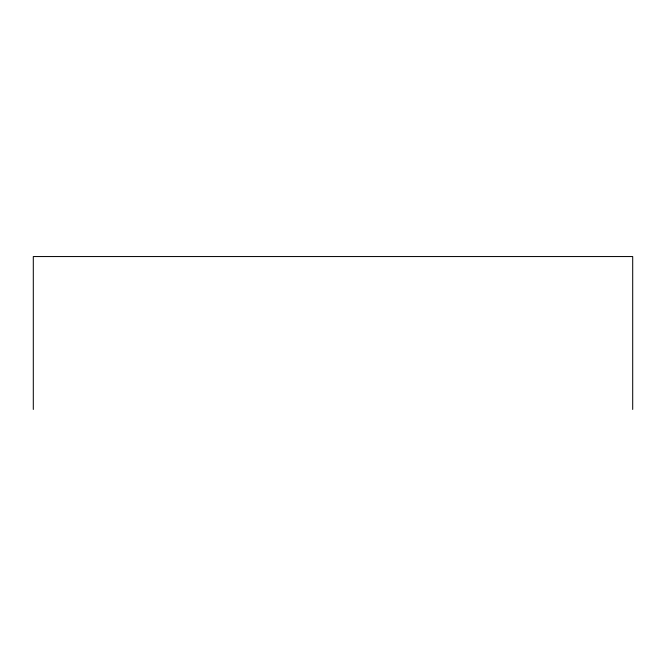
<?xml version="1.0" encoding="UTF-8"?>
<svg xmlns="http://www.w3.org/2000/svg" width="666" height="666" viewBox="0 0 666 666"><rect width="100%" height="100%" fill="white"/><g stroke="black" fill="none" stroke-linecap="round" stroke-linejoin="round"><path stroke-width="1" d="M632.7 409.448L632.7 256.552L33.3 256.552L33.3 409.448"/></g></svg>
